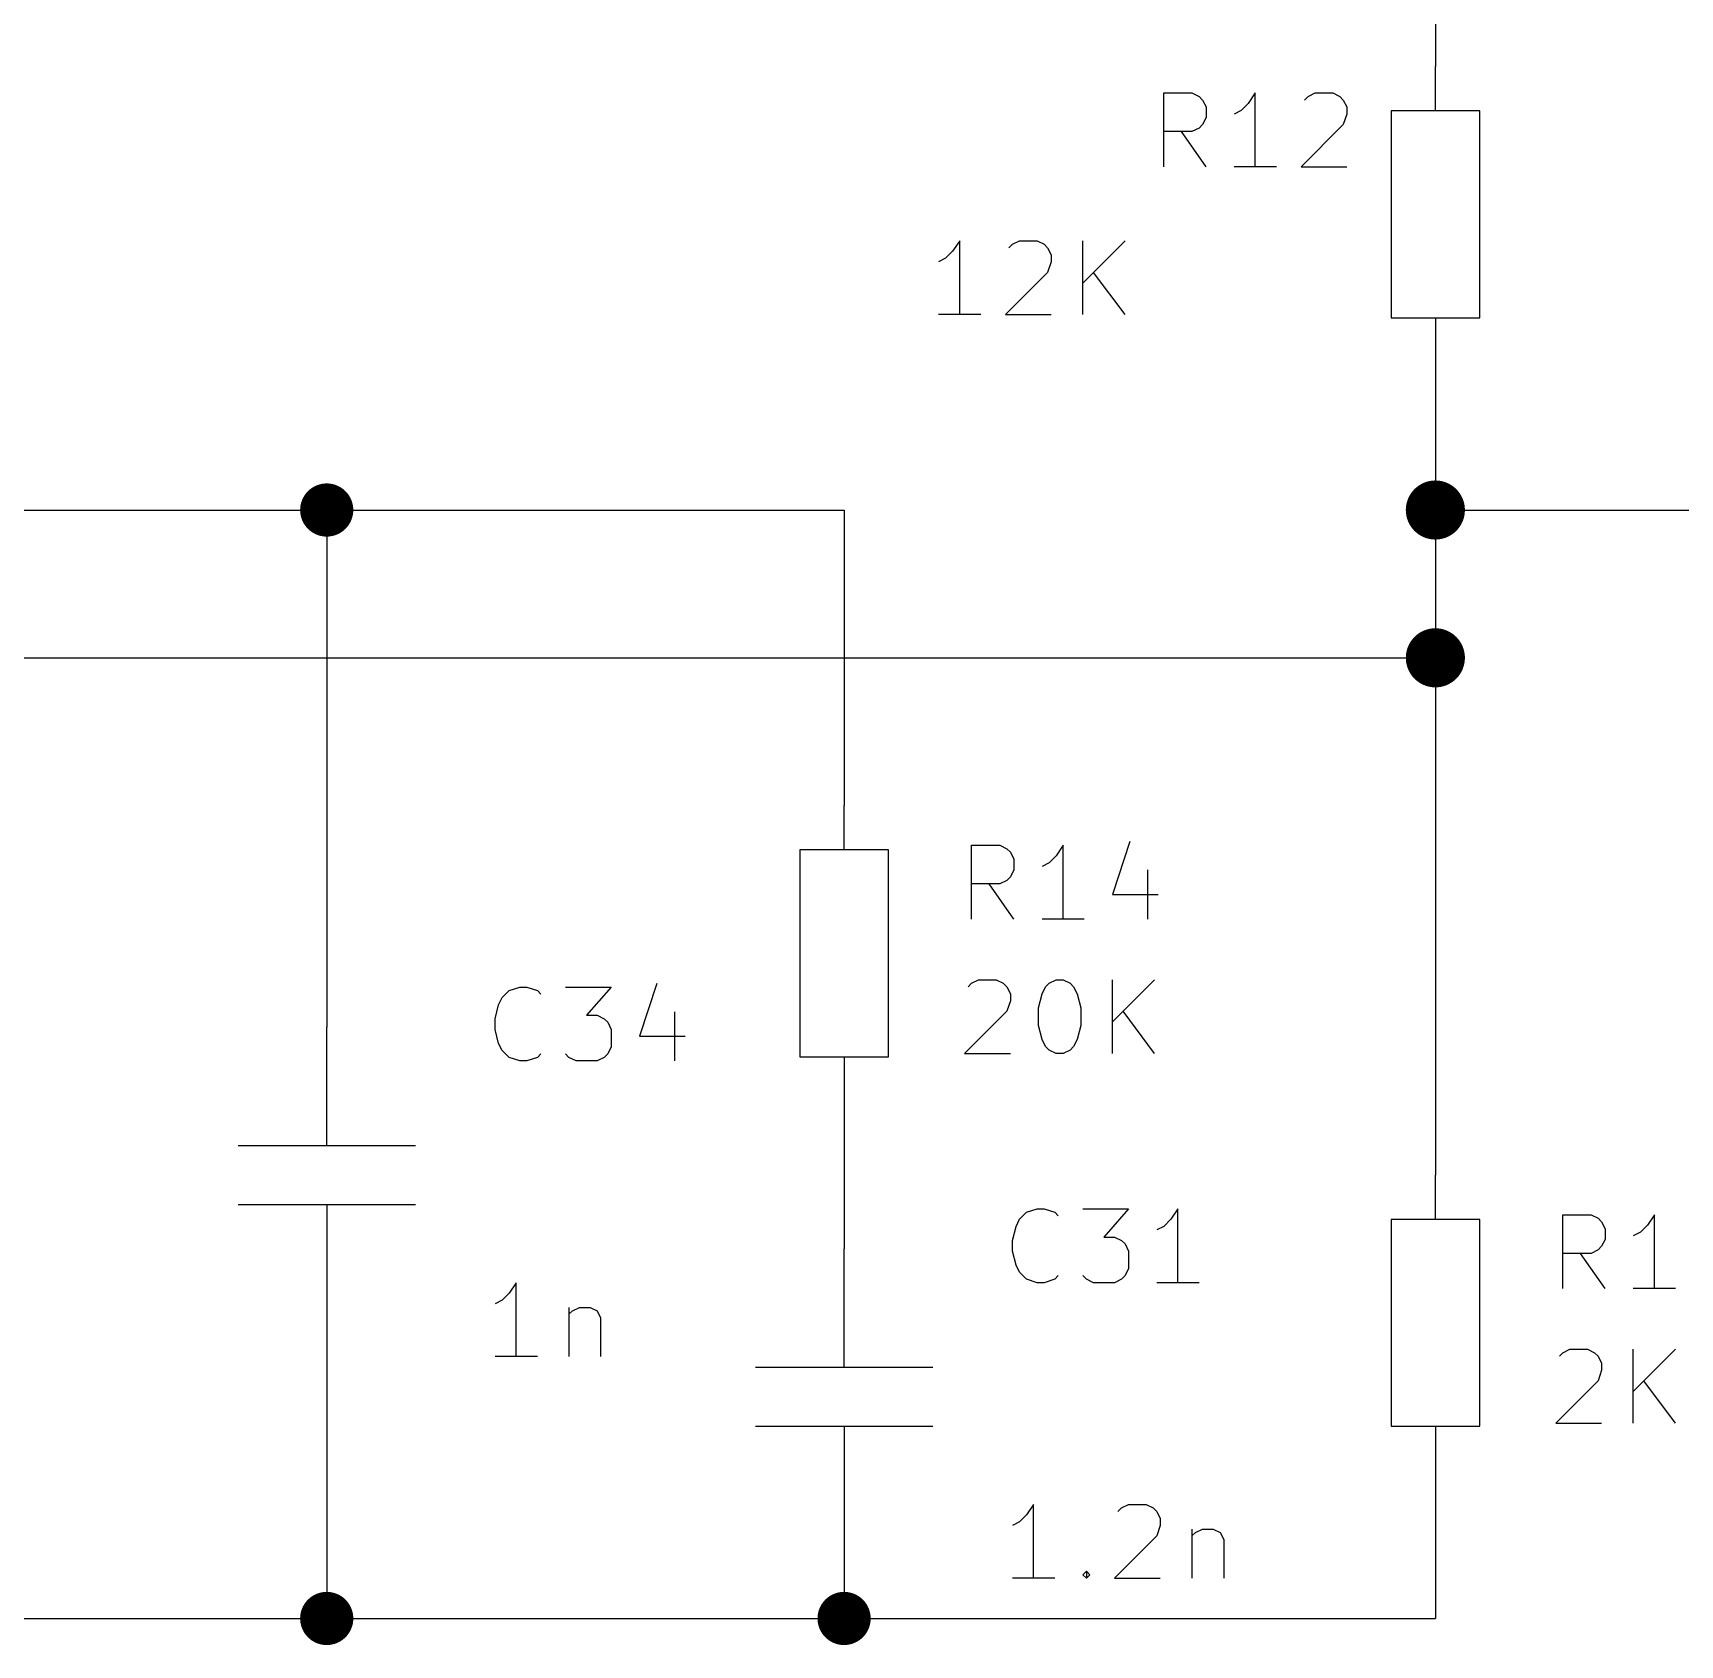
# Model space of a CAD drawing. Extents: x 0.4 to 11.3, y -7.9 to -0.4.
# Drawn here: x 5.851 to 6.966, y -5.718 to -4.627 of the extents above; entities that cross this region are included whole.
import ezdxf

# ---------------------------------------------------------------- set-up
doc = ezdxf.new("R2010")
doc.units = 0
doc.header["$MEASUREMENT"] = 0
for name, color, linetype in [('CYAN2', 4, 'CONTINUOUS'), ('GREEN3', 91, 'CONTINUOUS'), ('RED2', 1, 'CONTINUOUS')]:
    doc.layers.add(name, color=color, linetype=linetype)

msp = doc.modelspace()

# ---------------------------------------------------------------- linework, layer by layer
at = {"layer": 'CYAN2', "linetype": 'CONTINUOUS'}
for p, q in [((6.6163, -4.7178), (6.6163, -4.6678)), ((6.6163, -4.6678), (6.6353, -4.6678)), ((6.6353, -4.6678), (6.6401, -4.6702)), ((6.6782, -4.6678), (6.6734, -4.6749)), ((6.6782, -4.7178), (6.6782, -4.6678)), ((6.7139, -4.6702), (6.7187, -4.6678)), ((6.7187, -4.6678), (6.7306, -4.6678)), ((6.7306, -4.6678), (6.7353, -4.6702)), ((6.6401, -4.6702), (6.6425, -4.6726)), ((6.6425, -4.6726), (6.6449, -4.6773)), ((6.6449, -4.6773), (6.6449, -4.6845)), ((6.6687, -4.6797), (6.6639, -4.6821)), ((6.6734, -4.6749), (6.6687, -4.6797)), ((6.7115, -4.6726), (6.7139, -4.6702)), ((6.7353, -4.6702), (6.7377, -4.6726)), ((6.7377, -4.6726), (6.7401, -4.6773)), ((6.7401, -4.6773), (6.7401, -4.6821)), ((6.6425, -4.6892), (6.6401, -4.6916)), ((6.6449, -4.6845), (6.6425, -4.6892)), ((6.7377, -4.6892), (6.7091, -4.7178)), ((6.7401, -4.6821), (6.7377, -4.6892)), ((6.6353, -4.694), (6.6163, -4.694)), ((6.6449, -4.7178), (6.6282, -4.694)), ((6.6401, -4.6916), (6.6353, -4.694)), ((6.6925, -4.7178), (6.6639, -4.7178)), ((6.7091, -4.7178), (6.7401, -4.7178)), ((6.4782, -4.7678), (6.4734, -4.7749)), ((6.4782, -4.8178), (6.4782, -4.7678)), ((6.5139, -4.7702), (6.5187, -4.7678)), ((6.5187, -4.7678), (6.5306, -4.7678)), ((6.5306, -4.7678), (6.5353, -4.7702)), ((6.5615, -4.8178), (6.5615, -4.7678)), ((6.5901, -4.7678), (6.5615, -4.7964)), ((6.4687, -4.7797), (6.4639, -4.7821)), ((6.4734, -4.7749), (6.4687, -4.7797)), ((6.5115, -4.7726), (6.5139, -4.7702)), ((6.5353, -4.7702), (6.5377, -4.7726)), ((6.5377, -4.7726), (6.5401, -4.7773)), ((6.5401, -4.7773), (6.5401, -4.7821)), ((6.5377, -4.7892), (6.5091, -4.8178)), ((6.5401, -4.7821), (6.5377, -4.7892)), ((6.5901, -4.8178), (6.5687, -4.7892)), ((6.4925, -4.8178), (6.4639, -4.8178)), ((6.5091, -4.8178), (6.5401, -4.8178)), ((6.4863, -5.2268), (6.4863, -5.1768)), ((6.4863, -5.1768), (6.5053, -5.1768)), ((6.5053, -5.1768), (6.5101, -5.1792)), ((6.5101, -5.1792), (6.5125, -5.1816)), ((6.5482, -5.1768), (6.5434, -5.1839)), ((6.5482, -5.2268), (6.5482, -5.1768)), ((6.5934, -5.1744), (6.5815, -5.2101)), ((6.5125, -5.1816), (6.5149, -5.1863)), ((6.5149, -5.1863), (6.5149, -5.1935)), ((6.5387, -5.1887), (6.5339, -5.1911)), ((6.5434, -5.1839), (6.5387, -5.1887)), ((6.5053, -5.203), (6.4863, -5.203)), ((6.5149, -5.2268), (6.4982, -5.203)), ((6.5101, -5.2006), (6.5053, -5.203)), ((6.5125, -5.1982), (6.5101, -5.2006)), ((6.5149, -5.1935), (6.5125, -5.1982)), ((6.6053, -5.1935), (6.6053, -5.2268)), ((6.5815, -5.2101), (6.6125, -5.2101)), ((6.5625, -5.2268), (6.5339, -5.2268)), ((6.2734, -5.2704), (6.2615, -5.3061)), ((6.4839, -5.2726), (6.4863, -5.2702)), ((6.4863, -5.2702), (6.491, -5.2678)), ((6.491, -5.2678), (6.5029, -5.2678)), ((6.5029, -5.2678), (6.5077, -5.2702)), ((6.5077, -5.2702), (6.5101, -5.2726)), ((6.5363, -5.2726), (6.5387, -5.2702)), ((6.5387, -5.2702), (6.5434, -5.2678)), ((6.5434, -5.2678), (6.5482, -5.2678)), ((6.5482, -5.2678), (6.5529, -5.2702)), ((6.5529, -5.2702), (6.5553, -5.2726)), ((6.5815, -5.3178), (6.5815, -5.2678)), ((6.6101, -5.2678), (6.5815, -5.2964)), ((6.1663, -5.2847), (6.1687, -5.2799)), ((6.1687, -5.2799), (6.1734, -5.2752)), ((6.1734, -5.2752), (6.1806, -5.2728)), ((6.1806, -5.2728), (6.1853, -5.2728)), ((6.1853, -5.2728), (6.1925, -5.2752)), ((6.1925, -5.2752), (6.1949, -5.2776)), ((6.2115, -5.2728), (6.2425, -5.2728)), ((6.2425, -5.2728), (6.2258, -5.2919)), ((6.5101, -5.2726), (6.5125, -5.2773)), ((6.5125, -5.2773), (6.5125, -5.2821)), ((6.5315, -5.2869), (6.5339, -5.2773)), ((6.5339, -5.2773), (6.5363, -5.2726)), ((6.5553, -5.2726), (6.5577, -5.2773)), ((6.5577, -5.2773), (6.5601, -5.2869)), ((6.1639, -5.2942), (6.1663, -5.2847)), ((6.2258, -5.2919), (6.2329, -5.2919)), ((6.2329, -5.2919), (6.2377, -5.2942)), ((6.2853, -5.2895), (6.2853, -5.3228)), ((6.5101, -5.2892), (6.4815, -5.3178)), ((6.5125, -5.2821), (6.5101, -5.2892)), ((6.5315, -5.2988), (6.5315, -5.2869)), ((6.5601, -5.2869), (6.5601, -5.2988)), ((6.6101, -5.3178), (6.5887, -5.2892)), ((6.1639, -5.3014), (6.1639, -5.2942)), ((6.1663, -5.3109), (6.1639, -5.3014)), ((6.2377, -5.2942), (6.2401, -5.2966)), ((6.2401, -5.2966), (6.2425, -5.3014)), ((6.2425, -5.3014), (6.2425, -5.3133)), ((6.5339, -5.3083), (6.5315, -5.2988)), ((6.5601, -5.2988), (6.5577, -5.3083)), ((6.1687, -5.3157), (6.1663, -5.3109)), ((6.2425, -5.3133), (6.2401, -5.318)), ((6.2615, -5.3061), (6.2925, -5.3061)), ((6.5363, -5.313), (6.5339, -5.3083)), ((6.5387, -5.3154), (6.5363, -5.313)), ((6.5553, -5.313), (6.5529, -5.3154)), ((6.5577, -5.3083), (6.5553, -5.313)), ((6.1734, -5.3204), (6.1687, -5.3157)), ((6.1806, -5.3228), (6.1734, -5.3204)), ((6.1853, -5.3228), (6.1806, -5.3228)), ((6.1925, -5.3204), (6.1853, -5.3228)), ((6.1949, -5.318), (6.1925, -5.3204)), ((6.2139, -5.3204), (6.2115, -5.318)), ((6.2187, -5.3228), (6.2139, -5.3204)), ((6.2329, -5.3228), (6.2187, -5.3228)), ((6.2377, -5.3204), (6.2329, -5.3228)), ((6.2401, -5.318), (6.2377, -5.3204)), ((6.4815, -5.3178), (6.5125, -5.3178)), ((6.5434, -5.3178), (6.5387, -5.3154)), ((6.5482, -5.3178), (6.5434, -5.3178)), ((6.5529, -5.3154), (6.5482, -5.3178)), ((6.5187, -5.4299), (6.5234, -5.4252)), ((6.5234, -5.4252), (6.5306, -5.4228)), ((6.5306, -5.4228), (6.5353, -5.4228)), ((6.5353, -5.4228), (6.5425, -5.4252)), ((6.5425, -5.4252), (6.5449, -5.4276)), ((6.5615, -5.4228), (6.5925, -5.4228)), ((6.5925, -5.4228), (6.5758, -5.4419)), ((6.6258, -5.4228), (6.621, -5.4299)), ((6.6258, -5.4728), (6.6258, -5.4228)), ((6.5139, -5.4442), (6.5163, -5.4347)), ((6.5163, -5.4347), (6.5187, -5.4299)), ((6.6163, -5.4347), (6.6115, -5.4371)), ((6.621, -5.4299), (6.6163, -5.4347)), ((6.8863, -5.4768), (6.8863, -5.4268)), ((6.8863, -5.4268), (6.9053, -5.4268)), ((6.9053, -5.4268), (6.9101, -5.4292)), ((6.9101, -5.4292), (6.9125, -5.4316)), ((6.9125, -5.4316), (6.9149, -5.4363)), ((6.9149, -5.4363), (6.9149, -5.4435)), ((6.9434, -5.4339), (6.9387, -5.4387)), ((6.9482, -5.4268), (6.9434, -5.4339)), ((6.9482, -5.4768), (6.9482, -5.4268)), ((6.5139, -5.4514), (6.5139, -5.4442)), ((6.5758, -5.4419), (6.5829, -5.4419)), ((6.5829, -5.4419), (6.5877, -5.4442)), ((6.5877, -5.4442), (6.5901, -5.4466)), ((6.5901, -5.4466), (6.5925, -5.4514)), ((6.9125, -5.4482), (6.9101, -5.4506)), ((6.9149, -5.4435), (6.9125, -5.4482)), ((6.9387, -5.4387), (6.9339, -5.4411)), ((6.5163, -5.4609), (6.5139, -5.4514)), ((6.5925, -5.4514), (6.5925, -5.4633)), ((6.9053, -5.453), (6.8863, -5.453)), ((6.9149, -5.4768), (6.8982, -5.453)), ((6.9101, -5.4506), (6.9053, -5.453)), ((6.5187, -5.4657), (6.5163, -5.4609)), ((6.5234, -5.4704), (6.5187, -5.4657)), ((6.5306, -5.4728), (6.5234, -5.4704)), ((6.5425, -5.4704), (6.5353, -5.4728)), ((6.5449, -5.468), (6.5425, -5.4704)), ((6.5639, -5.4704), (6.5615, -5.468)), ((6.5687, -5.4728), (6.5639, -5.4704)), ((6.5877, -5.4704), (6.5829, -5.4728)), ((6.5901, -5.468), (6.5877, -5.4704)), ((6.5925, -5.4633), (6.5901, -5.468)), ((6.1734, -5.4799), (6.1687, -5.4847)), ((6.1782, -5.4728), (6.1734, -5.4799)), ((6.1782, -5.5228), (6.1782, -5.4728)), ((6.5353, -5.4728), (6.5306, -5.4728)), ((6.5829, -5.4728), (6.5687, -5.4728)), ((6.6401, -5.4728), (6.6115, -5.4728)), ((6.9625, -5.4768), (6.9339, -5.4768)), ((6.1687, -5.4847), (6.1639, -5.4871)), ((6.2139, -5.4895), (6.2139, -5.5228)), ((6.2139, -5.4942), (6.2163, -5.4919)), ((6.2163, -5.4919), (6.221, -5.4895)), ((6.221, -5.4895), (6.2282, -5.4895)), ((6.2282, -5.4895), (6.2329, -5.4919)), ((6.2329, -5.4919), (6.2353, -5.4966)), ((6.2353, -5.4966), (6.2353, -5.5228)), ((6.1925, -5.5228), (6.1639, -5.5228)), ((6.8839, -5.5226), (6.8863, -5.5202)), ((6.8863, -5.5202), (6.891, -5.5178)), ((6.891, -5.5178), (6.9029, -5.5178)), ((6.9029, -5.5178), (6.9077, -5.5202)), ((6.9077, -5.5202), (6.9101, -5.5226)), ((6.9101, -5.5226), (6.9125, -5.5273)), ((6.9339, -5.5678), (6.9339, -5.5178)), ((6.9625, -5.5178), (6.9339, -5.5464)), ((6.9125, -5.5321), (6.9101, -5.5392)), ((6.9125, -5.5273), (6.9125, -5.5321)), ((6.9101, -5.5392), (6.8815, -5.5678)), ((6.9625, -5.5678), (6.941, -5.5392)), ((6.8815, -5.5678), (6.9125, -5.5678)), ((6.5282, -5.6228), (6.5234, -5.6299)), ((6.5282, -5.6728), (6.5282, -5.6228)), ((6.5853, -5.6276), (6.5877, -5.6252)), ((6.5877, -5.6252), (6.5925, -5.6228)), ((6.5925, -5.6228), (6.6044, -5.6228)), ((6.6044, -5.6228), (6.6091, -5.6252)), ((6.6091, -5.6252), (6.6115, -5.6276)), ((6.5187, -5.6347), (6.5139, -5.6371)), ((6.5234, -5.6299), (6.5187, -5.6347)), ((6.6115, -5.6276), (6.6139, -5.6323)), ((6.6139, -5.6371), (6.6115, -5.6442)), ((6.6139, -5.6323), (6.6139, -5.6371)), ((6.6115, -5.6442), (6.5829, -5.6728)), ((6.6353, -5.6395), (6.6353, -5.6728)), ((6.6353, -5.6442), (6.6377, -5.6419)), ((6.6377, -5.6419), (6.6425, -5.6395)), ((6.6425, -5.6395), (6.6496, -5.6395)), ((6.6496, -5.6395), (6.6544, -5.6419)), ((6.6544, -5.6419), (6.6568, -5.6466)), ((6.6568, -5.6466), (6.6568, -5.6728)), ((6.5615, -5.6704), (6.5639, -5.668)), ((6.5639, -5.6728), (6.5615, -5.6704)), ((6.5639, -5.668), (6.5663, -5.6704)), ((6.5639, -5.668), (6.5639, -5.6728)), ((6.5663, -5.6704), (6.5639, -5.6728)), ((6.5425, -5.6728), (6.5139, -5.6728)), ((6.5829, -5.6728), (6.6139, -5.6728))]:
    msp.add_line(p, q, dxfattribs=at)
at = {"layer": 'GREEN3', "linetype": 'CONTINUOUS'}
for p, q in [((6.8, -4.55), (6.8, -4.65)), ((6.8, -4.85), (6.8, -4.95)), ((5.7, -4.95), (6.05, -4.95)), ((6.05, -4.95), (6.4, -4.95)), ((6.05, -4.95), (6.05, -5.3)), ((6.4, -4.95), (6.4, -5.15)), ((6.8, -4.95), (7.2, -4.95)), ((6.8, -4.95), (6.8, -5.05)), ((5.7, -5.05), (6.8, -5.05)), ((6.8, -5.05), (6.8, -5.4)), ((6.4, -5.35), (6.4, -5.45)), ((6.05, -5.5), (6.05, -5.7)), ((6.8, -5.6), (6.8, -5.7)), ((6.4, -5.65), (6.4, -5.7)), ((5.8, -5.7), (6.05, -5.7)), ((6.05, -5.7), (6.4, -5.7)), ((6.4, -5.7), (6.8, -5.7))]:
    msp.add_line(p, q, dxfattribs=at)
at = {"layer": 'GREEN3'}
for points, const_width in [([(6.041, -4.95, 1), (6.059, -4.95, 1)], 0.018), ([(6.79, -4.95, 1), (6.81, -4.95, 1)], 0.02), ([(6.79, -5.05, 1), (6.81, -5.05, 1)], 0.02), ([(6.041, -5.7, 1), (6.059, -5.7, 1)], 0.018), ([(6.391, -5.7, 1), (6.409, -5.7, 1)], 0.018)]:
    msp.add_lwpolyline(points, format="xyb", close=True, dxfattribs=dict(at, const_width=const_width))
at = {"layer": 'RED2', "linetype": 'CONTINUOUS'}
for p, q in [((6.8, -4.68), (6.8, -4.65)), ((6.77, -4.68), (6.77, -4.82)), ((6.83, -4.68), (6.77, -4.68)), ((6.83, -4.82), (6.83, -4.68)), ((6.77, -4.82), (6.83, -4.82)), ((6.8, -4.82), (6.8, -4.85)), ((6.4, -5.18), (6.4, -5.15)), ((6.37, -5.18), (6.37, -5.32)), ((6.43, -5.18), (6.37, -5.18)), ((6.43, -5.32), (6.43, -5.18)), ((6.05, -5.38), (6.05, -5.3)), ((6.37, -5.32), (6.43, -5.32)), ((6.4, -5.32), (6.4, -5.35)), ((5.99, -5.38), (6.11, -5.38)), ((6.8, -5.43), (6.8, -5.4)), ((5.99, -5.42), (6.11, -5.42)), ((6.05, -5.42), (6.05, -5.5)), ((6.77, -5.43), (6.77, -5.57)), ((6.83, -5.43), (6.77, -5.43)), ((6.83, -5.57), (6.83, -5.43)), ((6.4, -5.53), (6.4, -5.45)), ((6.34, -5.53), (6.46, -5.53)), ((6.34, -5.57), (6.46, -5.57)), ((6.4, -5.57), (6.4, -5.65)), ((6.77, -5.57), (6.83, -5.57)), ((6.8, -5.57), (6.8, -5.6))]:
    msp.add_line(p, q, dxfattribs=at)

doc.saveas('drawing.dxf')
